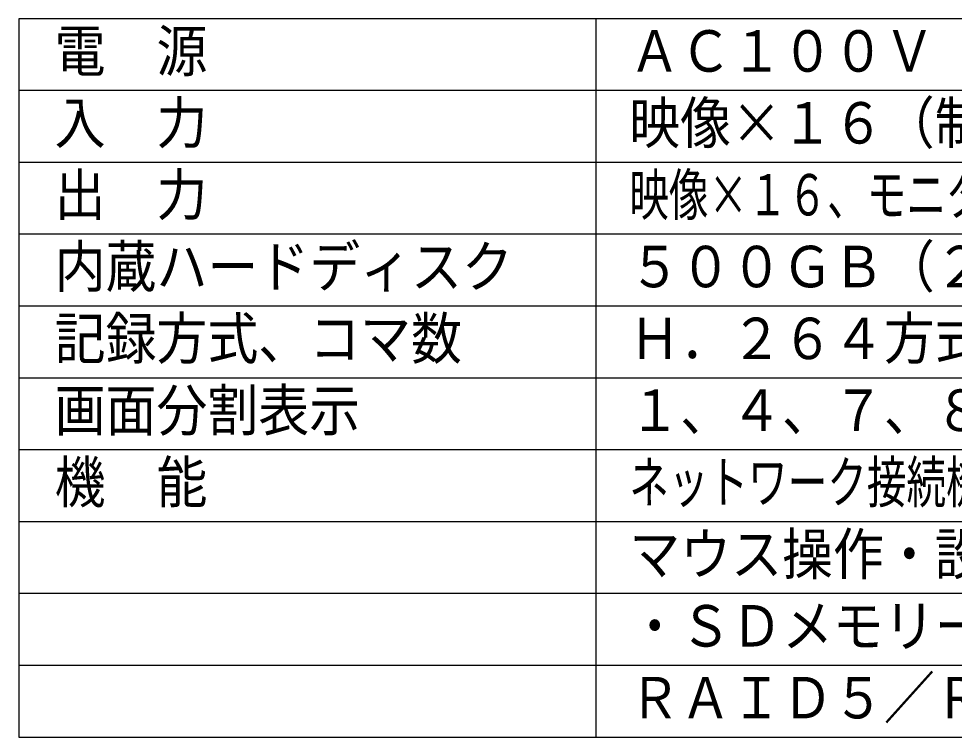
# Model space of a CAD drawing. Units: millimetres, scale not verified. Extents: x -62 to 64, y -57 to 58.
# Drawn here: x -62.5 to 2.6, y -56.9 to -6.9 of the extents above; entities that cross this region are included whole.
import ezdxf
from ezdxf.enums import TextEntityAlignment as Align

# ---------------------------------------------------------------- set-up
doc = ezdxf.new("R2010")
doc.units = ezdxf.units.MM
doc.header["$LTSCALE"] = 0.191441
doc.layers.add('0-0_MOJI1', color=2, linetype='Continuous')
doc.layers.add('0-2_WAKU', color=1, linetype='Continuous')
doc.styles.add('ＭＳ ゴシック', font='')
doc.styles.get('ＭＳ ゴシック').set_extended_font_data('MS Gothic')

msp = doc.modelspace()

# ---------------------------------------------------------------- linework, layer by layer
at = {"layer": '0-2_WAKU', "color": 4}
for p, q in [((-62.5, -6.858), (-62.5, -56.858)), ((62.5, -6.858), (-62.5, -6.858)), ((-22.2944, -56.858), (-22.2944, -6.858)), ((-62.5, -56.858), (62.5, -56.858))]:
    msp.add_line(p, q, dxfattribs=at)
at = {"layer": '0-2_WAKU'}
for p, q in [((62.5, -11.858), (-62.5, -11.858)), ((62.5, -16.858), (-62.5, -16.858)), ((62.5, -21.858), (-62.5, -21.858)), ((62.5, -26.858), (-62.5, -26.858)), ((62.5, -31.858), (-62.5, -31.858)), ((62.5, -36.858), (-62.5, -36.858)), ((62.5, -41.858), (-62.5, -41.858)), ((62.5, -46.858), (-62.5, -46.858)), ((62.5, -51.858), (-62.5, -51.858))]:
    msp.add_line(p, q, dxfattribs=at)

# ---------------------------------------------------------------- texts
at = {"layer": '0-0_MOJI1', "style": 'ＭＳ ゴシック'}
for s, width, p in [('電\u3000源', 0.9, (-60, -11.4131)), ('ＡＣ１００Ｖ\u3000５０／６０Ｈｚ', 0.9, (-20, -11.4131)), ('入\u3000力', 0.9, (-60, -16.4131)), ('映像×１６（制御信号多重×１６）、音声×４', 0.9, (-20, -16.4131)), ('出\u3000力', 0.9, (-60, -21.4131)), ('映像×１６、モニター×２、モニター（ＨＤＭＩ）×２、音声×２', 0.7, (-20, -21.4131)), ('内蔵ハードディスク', 0.9, (-60, -26.4131)), ('５００ＧＢ（２ＴＢまで増設可）', 0.9, (-20, -26.4131)), ('記録方式、コマ数', 0.9, (-60, -31.4131)), ('Ｈ．２６４方式 ２４０コマ／秒（１６ｃｈ合計）', 0.9, (-20, -31.4131)), ('画面分割表示', 0.9, (-60, -36.4131)), ('１、４、７、８、９、１２、１６', 0.9, (-20, -36.4131)), ('機\u3000能', 0.9, (-60, -41.4131)), ('ネットワーク接続機能（１０ＢＡＳＥ－Ｔ／１００ＢＡＳＥ－ＴＸ）', 0.7, (-20, -41.4131)), ('マウス操作・設定、ビルトインＤＶＤ（オプション）', 0.9, (-20, -46.4131)), ('・ＳＤメモリーカード対応、稼動中ＨＤＤ交換可、', 0.9, (-20, -51.4131)), ('ＲＡＩＤ５／ＲＡＩＤ６機能（ＯＰボードによる）', 0.9, (-20, -56.4131))]:
    msp.add_text(s, height=2.887, dxfattribs=dict(at, width=width)).set_placement(p, align=Align.BOTTOM_LEFT)

doc.saveas('drawing.dxf')
